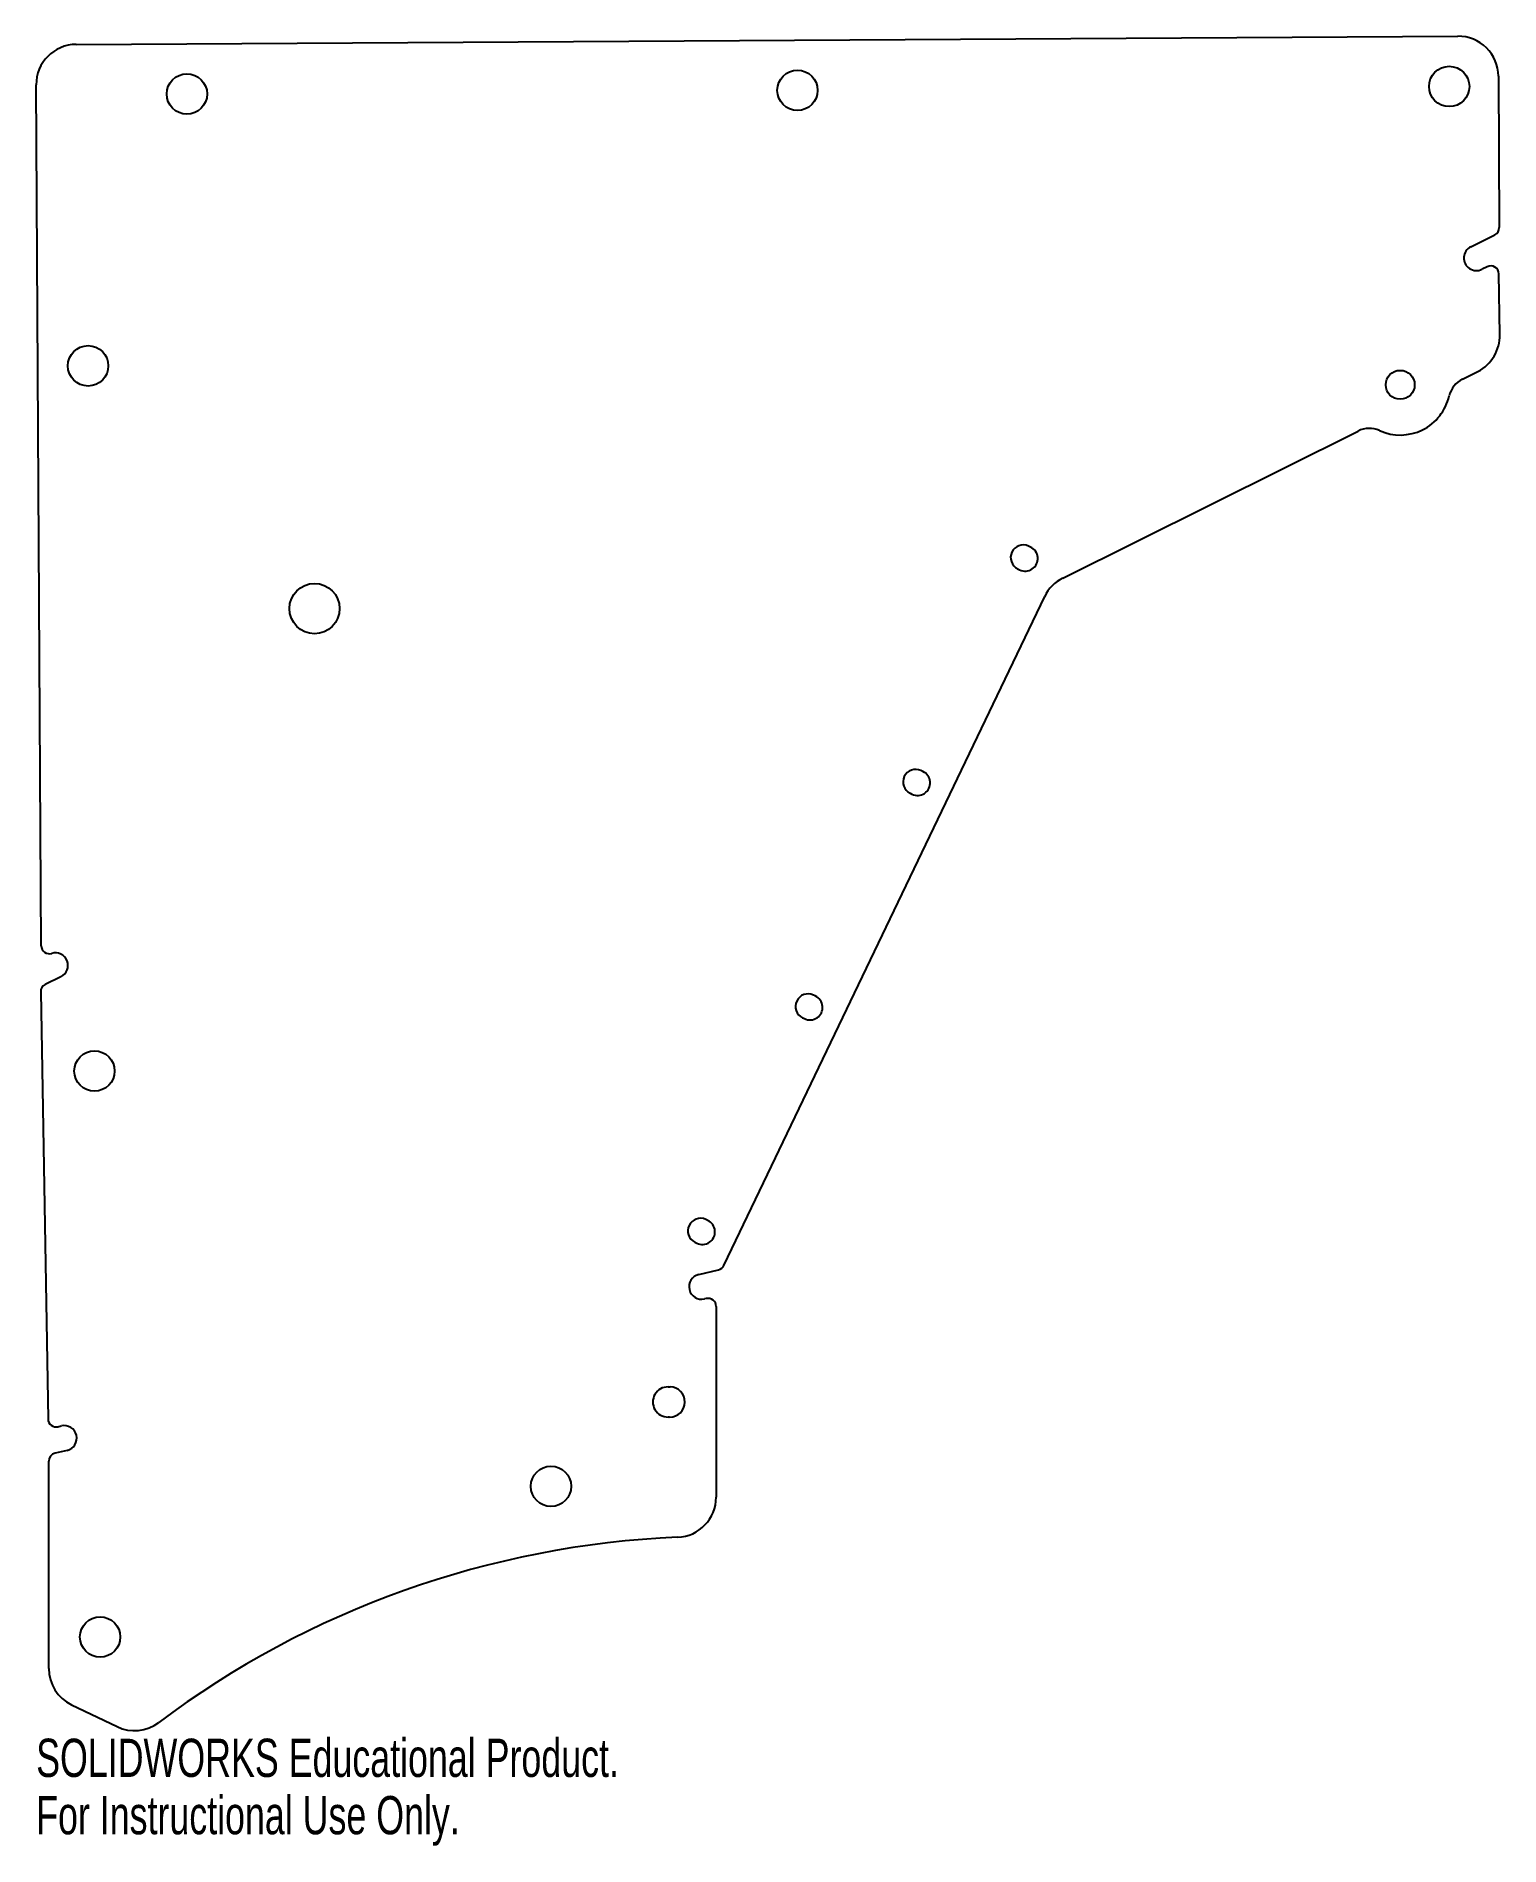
# Model space of a CAD drawing. Header units: inches. Extents: x -9.11 to -1.82, y -7.79 to 1.22.
import ezdxf

# ---------------------------------------------------------------- set-up
doc = ezdxf.new("R2010")
doc.units = ezdxf.units.IN
doc.header["$MEASUREMENT"] = 0
doc.styles.add('SLDTEXTSTYLE0', font='TXT', dxfattribs={"width": 0.7})

msp = doc.modelspace()

# ---------------------------------------------------------------- linework, layer by layer
at = {"color": 7, "linetype": 'Continuous', "lineweight": 25}
for p, q in [((-8.9076, 1.1766), (-2.0289, 1.2175)), ((-1.8277, 1.0187), (-1.8232, 0.2649)), ((-9.0809, -3.3098), (-9.1065, 0.9754)), ((-1.9649, 0.1693), (-1.8454, 0.2288)), ((-1.8836, 0.0702), (-1.9092, 0.0574)), ((-1.8206, -0.2677), (-1.8258, 0.035)), ((-2.0064, -0.4889), (-1.93, -0.4509)), ((-3.9966, -1.4795), (-2.5262, -0.7477)), ((-4.1571, -1.3252), (-4.1666, -1.3207)), ((-4.2207, -1.4334), (-4.2112, -1.4379)), ((-5.6826, -4.9009), (-4.0861, -1.5707)), ((-4.6927, -2.4424), (-4.7022, -2.4378)), ((-4.7563, -2.5505), (-4.7467, -2.5551)), ((-8.9832, -3.4635), (-9.0618, -3.5027)), ((-9.084, -3.5392), (-9.0473, -5.6654)), ((-5.2283, -3.5596), (-5.2378, -3.555)), ((-5.2918, -3.6677), (-5.2823, -3.6723)), ((-5.7638, -4.6767), (-5.7733, -4.6722)), ((-5.8274, -4.7849), (-5.8179, -4.7894)), ((-5.8085, -4.946), (-5.7095, -4.9225)), ((-5.7707, -5.0655), (-5.7796, -5.0677)), ((-5.7214, -5.1045), (-5.7214, -6.0542)), ((-5.9603, -5.5054), (-5.9513, -5.5054)), ((-5.953, -5.6554), (-5.9603, -5.6554)), ((-8.9981, -5.7036), (-8.9813, -5.6997)), ((-8.9524, -5.8213), (-9.0127, -5.8356)), ((-9.0435, -6.9071), (-9.0435, -5.8745)), ((-8.9303, -7.0872), (-8.7041, -7.1962))]:
    msp.add_line(p, q, dxfattribs=at)
for centre, radius in [((-8.3562, 0.9299), 0.1005), ((-5.3168, 0.948), 0.1005), ((-2.0724, 0.9673), 0.1005), ((-8.8481, -0.4231), 0.1005), ((-2.3164, -0.5177), 0.072), ((-7.7209, -1.6314), 0.125), ((-8.8164, -3.9332), 0.1005), ((-6.5439, -6), 0.1005), ((-8.7881, -6.75), 0.1005)]:
    msp.add_circle(centre, radius, dxfattribs=at)
for centre, radius, start, end in [((-8.9065, 0.9766), 0.2, 90.34099, 180.34099), ((-2.0277, 1.0176), 0.2, 0.34099, 90.34099), ((-1.8632, 0.2646), 0.04, 296.46104, 0.34099), ((-1.9371, 0.1134), 0.0625, 116.46104, 296.46104), ((-1.8658, 0.0343), 0.04, 0.98944, 116.46104), ((-2.0202, -0.2728), 0.1996, 296.84787, 1.44957), ((-1.9507, -0.6008), 0.125, 116.46104, 167.19676), ((-2.3164, -0.5177), 0.25, 245.72531, 347.19676), ((-2.4705, -0.8596), 0.125, 65.72531, 116.46104), ((-4.1931, -1.3773), 0.0625, 64.86752, 243.87438), ((-4.183, -1.3821), 0.0625, 243.27168, 65.47023), ((-3.9089, -1.6552), 0.1963, 116.54685, 154.51147), ((-4.7287, -2.4944), 0.0625, 64.86752, 243.87438), ((-4.7186, -2.4993), 0.0625, 243.27168, 65.47023), ((-9.0409, -3.3095), 0.04, 180.34099, 286.95023), ((-9.0111, -3.4076), 0.0625, 296.46104, 106.95023), ((-9.044, -3.5385), 0.04, 116.46104, 180.98944), ((-5.2643, -3.6116), 0.0625, 64.86752, 243.87438), ((-5.2542, -3.6164), 0.0625, 243.27168, 65.47023), ((-5.7999, -4.7287), 0.0625, 64.86752, 243.87438), ((-5.7898, -4.7336), 0.0625, 243.27168, 65.47023), ((-5.794, -5.0068), 0.0625, 103.3614, 283.3614), ((-5.7187, -4.8836), 0.04, 283.3614, 334.38629), ((-5.7614, -5.1045), 0.04, 0, 103.3614), ((-5.9618, -5.5804), 0.075, 88.85603, 271.14397), ((-5.9522, -5.5804), 0.075, 269.39055, 89.2922), ((-9.0073, -5.6647), 0.04, 180.98944, 283.3614), ((-8.9668, -5.7605), 0.0625, 283.3614, 103.3614), ((-9.0035, -5.8745), 0.04, 103.3614, 180), ((-5.9216, -6.054), 0.2001, 272.3375, 359.9587), ((-5.7219, -10.8704), 4.6204, 92.37573, 126.90784), ((-8.8435, -6.907), 0.2, 180.02012, 244.289), ((-8.617, -7.0156), 0.2005, 244.26455, 306.90429)]:
    msp.add_arc(centre, radius, start, end, dxfattribs=at)

# ---------------------------------------------------------------- texts
at = {"color": 7, "linetype": 'Continuous', "char_height": 0.1903, "attachment_point": 1, "style": 'SLDTEXTSTYLE0'}
for s, insert in [('SOLIDWORKS Educational Product.', (-9.1065, -7.2563)), ('For Instructional Use Only.', (-9.1065, -7.5417))]:
    msp.add_mtext(s, dxfattribs=dict(at, insert=insert))

doc.saveas('drawing.dxf')
